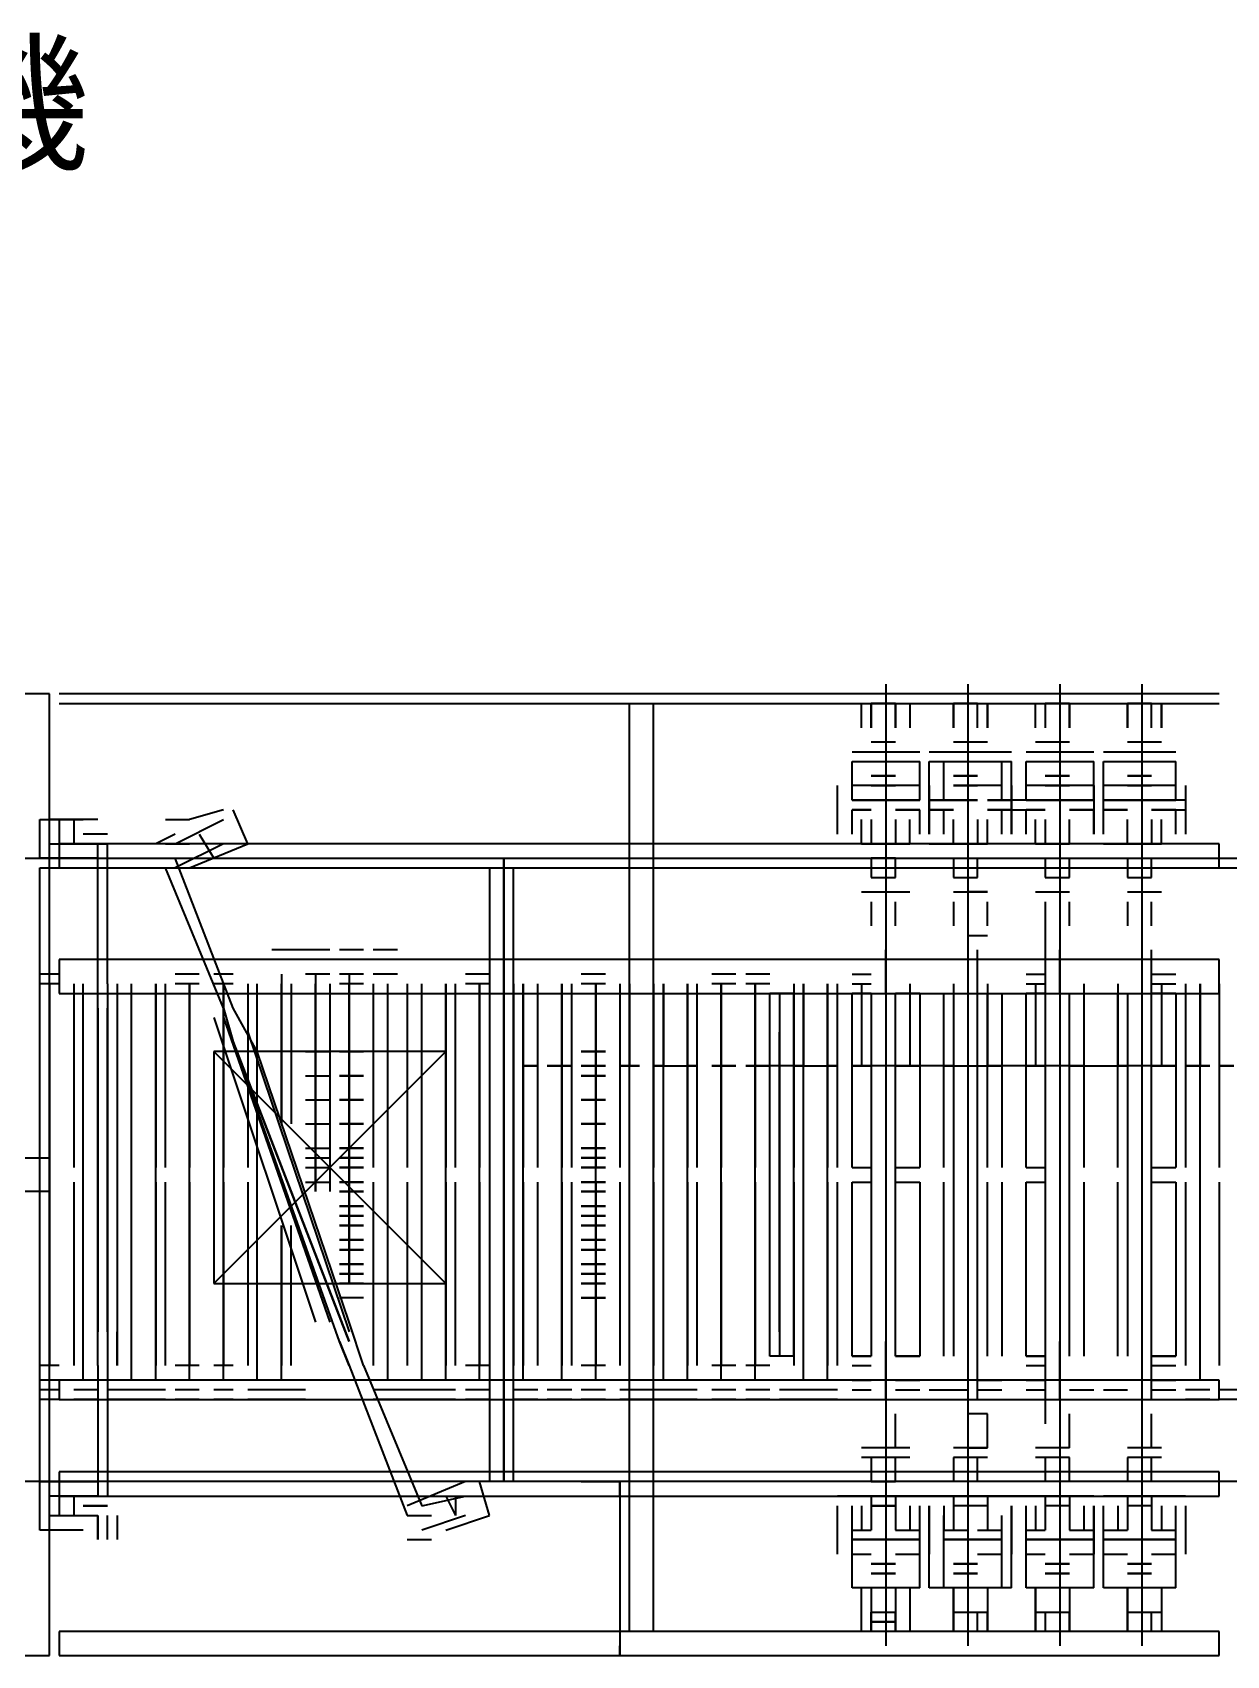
# Model space of a CAD drawing. Header units: millimetres. Extents: x 5 to 415, y 48 to 251.
# Drawn here: x 319.17 to 323.52, y 183.78 to 189.7 of the extents above; entities that cross this region are included whole.
import ezdxf

# ---------------------------------------------------------------- set-up
doc = ezdxf.new("R2010")
doc.units = ezdxf.units.MM
doc.layers.add('P', color=7, linetype='Continuous')
doc.layers.add('T', color=7, linetype='Continuous')

msp = doc.modelspace()

# ---------------------------------------------------------------- linework, layer by layer
at = {"layer": 'P'}
for points in [[(322.28, 187.325), (322.28, 183.815)], [(322.58, 187.325), (322.58, 183.815)], [(322.915, 187.325), (322.915, 183.815)], [(323.215, 187.325), (323.215, 183.815)], [(319.229, 187.29), (319.14, 187.29)], [(319.229, 185.596), (319.229, 187.29)], [(323.497, 187.29), (319.264, 187.29)], [(319.264, 187.254), (323.497, 187.254)], [(321.345, 183.868), (321.345, 187.254)], [(321.433, 183.868), (321.433, 187.254)], [(322.192, 187.166), (322.192, 187.254)], [(322.227, 187.254), (322.227, 187.166)], [(322.315, 187.254), (322.227, 187.254)], [(322.227, 187.254), (322.227, 187.166)], [(322.227, 187.166), (322.227, 187.254)], [(322.227, 187.166), (322.227, 187.254)], [(322.315, 187.166), (322.315, 187.254)], [(322.315, 187.166), (322.315, 187.254)], [(322.315, 187.166), (322.315, 187.254)], [(322.315, 187.254), (322.315, 187.166)], [(322.368, 187.254), (322.368, 187.166)], [(322.527, 187.254), (322.527, 187.166)], [(322.615, 187.254), (322.527, 187.254)], [(322.527, 187.254), (322.527, 187.166)], [(322.527, 187.166), (322.527, 187.254)], [(322.527, 187.166), (322.527, 187.254)], [(322.527, 187.166), (322.527, 187.254)], [(322.615, 187.166), (322.615, 187.254)], [(322.651, 187.166), (322.651, 187.254)], [(322.651, 187.166), (322.651, 187.254)], [(322.651, 187.254), (322.651, 187.166)], [(322.651, 187.254), (322.651, 187.166)], [(322.827, 187.166), (322.827, 187.254)], [(322.827, 187.166), (322.827, 187.254)], [(322.827, 187.166), (322.827, 187.254)], [(322.862, 187.254), (322.862, 187.166)], [(322.95, 187.254), (322.862, 187.254)], [(322.862, 187.254), (322.862, 187.166)], [(322.95, 187.166), (322.95, 187.254)], [(322.95, 187.166), (322.95, 187.254)], [(322.95, 187.166), (322.95, 187.254)], [(322.95, 187.254), (322.95, 187.166)], [(322.95, 187.254), (322.95, 187.166)], [(323.162, 187.254), (323.162, 187.166)], [(323.25, 187.254), (323.162, 187.254)], [(323.162, 187.254), (323.162, 187.166)], [(323.162, 187.166), (323.162, 187.254)], [(323.162, 187.166), (323.162, 187.254)], [(323.162, 187.166), (323.162, 187.254)], [(323.25, 187.166), (323.25, 187.254)], [(323.25, 187.166), (323.25, 187.254)], [(323.286, 187.166), (323.286, 187.254)], [(323.286, 187.254), (323.286, 187.166)], [(323.286, 187.254), (323.286, 187.166)], [(322.157, 187.078), (322.404, 187.078)], [(322.315, 187.113), (322.227, 187.113)], [(322.439, 187.078), (322.739, 187.078)], [(322.651, 187.113), (322.527, 187.113)], [(322.792, 187.078), (323.039, 187.078)], [(322.95, 187.113), (322.827, 187.113)], [(323.074, 187.078), (323.338, 187.078)], [(323.286, 187.113), (323.162, 187.113)], [(322.157, 186.902), (322.157, 187.043)], [(322.157, 186.902), (322.157, 187.043)], [(322.157, 187.043), (322.404, 187.043)], [(322.404, 186.902), (322.404, 187.043)], [(322.404, 186.902), (322.404, 187.043)], [(322.439, 186.902), (322.439, 187.043)], [(322.439, 187.043), (322.739, 187.043)], [(322.492, 186.902), (322.492, 187.043)], [(322.703, 186.902), (322.703, 187.043)], [(322.739, 186.902), (322.739, 187.043)], [(322.792, 186.902), (322.792, 187.043)], [(322.792, 186.902), (322.792, 187.043)], [(322.792, 187.043), (323.039, 187.043)], [(323.039, 186.902), (323.039, 187.043)], [(323.039, 186.902), (323.039, 187.043)], [(323.074, 186.902), (323.074, 187.043)], [(323.074, 186.902), (323.074, 187.043)], [(323.074, 187.043), (323.338, 187.043)], [(323.338, 186.902), (323.338, 187.043)], [(323.338, 186.902), (323.338, 187.043)], [(322.104, 186.778), (322.104, 186.955)], [(322.227, 186.955), (322.157, 186.955)], [(322.227, 186.99), (322.315, 186.99)], [(322.227, 186.99), (322.315, 186.99)], [(322.315, 186.99), (322.227, 186.99)], [(322.315, 186.955), (322.227, 186.955)], [(322.227, 186.955), (322.315, 186.955)], [(322.404, 186.955), (322.315, 186.955)], [(322.439, 186.778), (322.439, 186.955)], [(322.439, 186.955), (322.439, 186.778)], [(322.527, 186.99), (322.615, 186.99)], [(322.527, 186.99), (322.615, 186.99)], [(322.615, 186.99), (322.527, 186.99)], [(322.615, 186.955), (322.527, 186.955)], [(322.527, 186.955), (322.615, 186.955)], [(322.703, 186.955), (322.615, 186.955)], [(322.739, 186.778), (322.739, 186.955)], [(322.739, 186.955), (322.739, 186.778)], [(322.862, 186.955), (322.792, 186.955)], [(322.862, 186.99), (322.95, 186.99)], [(322.862, 186.99), (322.95, 186.99)], [(322.95, 186.99), (322.862, 186.99)], [(322.95, 186.955), (322.862, 186.955)], [(322.862, 186.955), (322.95, 186.955)], [(323.039, 186.955), (322.95, 186.955)], [(323.039, 186.955), (323.039, 186.778)], [(323.074, 186.778), (323.074, 186.955)], [(323.162, 186.955), (323.074, 186.955)], [(323.162, 186.99), (323.25, 186.99)], [(323.162, 186.99), (323.25, 186.99)], [(323.25, 186.99), (323.162, 186.99)], [(323.25, 186.955), (323.162, 186.955)], [(323.162, 186.955), (323.25, 186.955)], [(323.338, 186.955), (323.25, 186.955)], [(323.374, 186.955), (323.374, 186.778)], [(322.157, 186.902), (322.227, 186.902)], [(322.227, 186.902), (322.157, 186.902)], [(322.315, 186.902), (322.227, 186.902)], [(322.227, 186.902), (322.315, 186.902)], [(322.315, 186.902), (322.404, 186.902)], [(322.404, 186.902), (322.315, 186.902)], [(322.439, 186.902), (322.527, 186.902)], [(322.527, 186.902), (322.439, 186.902)], [(322.615, 186.902), (322.527, 186.902)], [(322.527, 186.902), (322.615, 186.902)], [(322.651, 186.902), (322.739, 186.902)], [(322.739, 186.902), (322.651, 186.902)], [(322.862, 186.902), (322.739, 186.902)], [(322.792, 186.902), (322.862, 186.902)], [(322.95, 186.902), (322.862, 186.902)], [(322.862, 186.902), (322.95, 186.902)], [(322.95, 186.902), (323.039, 186.902)], [(323.039, 186.902), (322.95, 186.902)], [(323.074, 186.902), (323.162, 186.902)], [(323.162, 186.902), (323.074, 186.902)], [(323.25, 186.902), (323.162, 186.902)], [(323.162, 186.902), (323.25, 186.902)], [(323.25, 186.902), (323.338, 186.902)], [(323.374, 186.902), (323.25, 186.902)], [(319.193, 186.69), (319.193, 186.831)], [(319.193, 186.831), (319.352, 186.831)], [(319.405, 186.831), (319.229, 186.831)], [(319.264, 186.831), (319.264, 186.743)], [(319.317, 186.831), (319.317, 186.743)], [(319.652, 186.831), (319.74, 186.831)], [(319.687, 186.743), (319.864, 186.831)], [(319.864, 186.866), (319.74, 186.831)], [(319.952, 186.743), (319.899, 186.866)], [(322.157, 186.778), (322.157, 186.866)], [(322.157, 186.778), (322.157, 186.866)], [(322.157, 186.866), (322.227, 186.866)], [(322.227, 186.866), (322.157, 186.866)], [(322.192, 186.743), (322.192, 186.831)], [(322.227, 186.831), (322.227, 186.743)], [(322.315, 186.866), (322.404, 186.866)], [(322.404, 186.866), (322.315, 186.866)], [(322.315, 186.831), (322.315, 186.743)], [(322.368, 186.743), (322.368, 186.831)], [(322.404, 186.778), (322.404, 186.866)], [(322.404, 186.778), (322.404, 186.866)], [(322.439, 186.778), (322.439, 186.866)], [(322.439, 186.866), (322.527, 186.866)], [(322.527, 186.866), (322.439, 186.866)], [(322.492, 186.778), (322.492, 186.866)], [(322.527, 186.743), (322.527, 186.831)], [(322.58, 186.831), (322.58, 186.743)], [(322.615, 186.831), (322.615, 186.743)], [(322.651, 186.866), (322.739, 186.866)], [(322.739, 186.866), (322.651, 186.866)], [(322.651, 186.743), (322.651, 186.831)], [(322.703, 186.778), (322.703, 186.866)], [(322.739, 186.866), (322.862, 186.866)], [(322.739, 186.778), (322.739, 186.866)], [(322.792, 186.778), (322.792, 186.866)], [(322.792, 186.778), (322.792, 186.866)], [(322.862, 186.866), (322.792, 186.866)], [(322.827, 186.743), (322.827, 186.831)], [(322.862, 186.831), (322.862, 186.743)], [(322.915, 186.831), (322.915, 186.743)], [(322.95, 186.866), (323.039, 186.866)], [(323.039, 186.866), (322.95, 186.866)], [(322.95, 186.743), (322.95, 186.831)], [(323.039, 186.778), (323.039, 186.866)], [(323.039, 186.778), (323.039, 186.866)], [(323.074, 186.778), (323.074, 186.866)], [(323.074, 186.778), (323.074, 186.866)], [(323.074, 186.866), (323.162, 186.866)], [(323.162, 186.866), (323.074, 186.866)], [(323.162, 186.743), (323.162, 186.831)], [(323.215, 186.831), (323.215, 186.743)], [(323.25, 186.866), (323.374, 186.866)], [(323.338, 186.866), (323.25, 186.866)], [(323.25, 186.831), (323.25, 186.743)], [(323.286, 186.743), (323.286, 186.831)], [(323.338, 186.778), (323.338, 186.866)], [(323.338, 186.778), (323.338, 186.866)], [(319.44, 186.778), (319.352, 186.778)], [(319.687, 186.778), (319.617, 186.743)], [(319.775, 186.778), (319.828, 186.69)], [(319.229, 186.743), (319.405, 186.743)], [(323.497, 186.743), (319.264, 186.743)], [(319.264, 186.743), (319.264, 186.655)], [(319.352, 186.743), (319.44, 186.743)], [(319.405, 186.231), (319.405, 186.743)], [(319.44, 186.231), (319.44, 186.743)], [(319.652, 186.743), (319.74, 186.743)], [(319.864, 186.743), (319.687, 186.655)], [(319.74, 186.655), (319.952, 186.743)], [(322.192, 186.743), (322.368, 186.743)], [(322.315, 186.743), (322.227, 186.743)], [(322.439, 186.743), (322.527, 186.743)], [(322.527, 186.743), (322.651, 186.743)], [(322.739, 186.743), (322.651, 186.743)], [(322.827, 186.743), (322.95, 186.743)], [(323.074, 186.743), (323.162, 186.743)], [(323.162, 186.743), (323.286, 186.743)], [(323.497, 186.655), (323.497, 186.743)], [(319.14, 186.69), (320.887, 186.69)], [(319.405, 186.69), (319.193, 186.69)], [(319.193, 184.415), (319.193, 186.655)], [(319.193, 186.655), (320.834, 186.655)], [(319.264, 186.655), (323.497, 186.655)], [(319.864, 186.143), (319.652, 186.655)], [(319.899, 186.143), (319.687, 186.69)], [(320.834, 186.655), (320.834, 184.415)], [(320.887, 184.415), (320.887, 186.69)], [(320.887, 186.69), (323.638, 186.69)], [(320.887, 186.69), (320.887, 184.415)], [(320.922, 184.415), (320.922, 186.655)], [(320.922, 186.655), (323.638, 186.655)], [(322.104, 186.69), (322.439, 186.69)], [(322.227, 186.69), (322.227, 186.619)], [(322.227, 186.69), (322.315, 186.69)], [(322.315, 186.69), (322.227, 186.69)], [(322.227, 186.69), (322.315, 186.69)], [(322.315, 186.619), (322.315, 186.69)], [(322.439, 186.69), (322.739, 186.69)], [(322.527, 186.69), (322.527, 186.619)], [(322.615, 186.619), (322.615, 186.69)], [(322.739, 186.69), (323.039, 186.69)], [(322.862, 186.69), (322.862, 186.619)], [(322.95, 186.619), (322.95, 186.69)], [(323.074, 186.69), (323.374, 186.69)], [(323.162, 186.69), (323.162, 186.619)], [(323.25, 186.619), (323.25, 186.69)], [(322.227, 186.619), (322.315, 186.619)], [(322.527, 186.619), (322.615, 186.619)], [(322.862, 186.619), (322.95, 186.619)], [(323.162, 186.619), (323.25, 186.619)], [(322.192, 186.567), (322.368, 186.567)], [(322.192, 186.567), (322.368, 186.567)], [(322.227, 186.567), (322.315, 186.567)], [(322.527, 186.567), (322.651, 186.567)], [(322.527, 186.567), (322.651, 186.567)], [(322.527, 186.567), (322.615, 186.567)], [(322.651, 186.567), (322.58, 186.567)], [(322.827, 186.567), (322.95, 186.567)], [(322.827, 186.567), (322.95, 186.567)], [(322.862, 186.567), (322.95, 186.567)], [(323.162, 186.567), (323.286, 186.567)], [(323.162, 186.567), (323.286, 186.567)], [(323.162, 186.567), (323.25, 186.567)], [(322.227, 186.531), (322.227, 186.443)], [(322.315, 186.443), (322.315, 186.531)], [(322.527, 186.531), (322.527, 186.443)], [(322.651, 186.443), (322.651, 186.531)], [(322.862, 186.531), (322.862, 186.443)], [(322.95, 186.443), (322.95, 186.531)], [(323.162, 186.531), (323.162, 186.443)], [(323.25, 186.443), (323.25, 186.531)], [(322.28, 186.443), (322.28, 186.355)], [(322.58, 186.443), (322.58, 186.355)], [(322.862, 186.443), (322.862, 186.355)], [(323.215, 186.443), (323.215, 186.355)], [(322.58, 186.408), (322.651, 186.408)], [(323.497, 186.32), (319.264, 186.32)], [(319.264, 186.32), (319.264, 186.196)], [(320.163, 186.355), (320.04, 186.355)], [(320.163, 186.32), (320.04, 186.32)], [(320.252, 186.355), (320.163, 186.355)], [(320.252, 186.32), (320.163, 186.32)], [(320.375, 186.355), (320.287, 186.355)], [(320.375, 186.32), (320.287, 186.32)], [(320.499, 186.355), (320.41, 186.355)], [(320.499, 186.32), (320.41, 186.32)], [(322.28, 186.196), (322.28, 186.355)], [(322.28, 186.355), (322.28, 186.196)], [(322.58, 186.355), (322.58, 186.196)], [(322.615, 186.196), (322.615, 186.355)], [(322.862, 186.355), (322.862, 186.196)], [(322.915, 186.196), (322.915, 186.355)], [(323.215, 186.355), (323.215, 186.196)], [(323.25, 186.196), (323.25, 186.355)], [(323.497, 186.196), (323.497, 186.32)], [(319.264, 186.267), (319.193, 186.267)], [(319.775, 186.267), (319.687, 186.267)], [(319.899, 186.267), (319.828, 186.267)], [(320.075, 186.267), (320.075, 185.72)], [(320.252, 186.267), (320.163, 186.267)], [(320.199, 186.267), (320.199, 185.473)], [(320.375, 186.267), (320.287, 186.267)], [(320.375, 186.267), (320.287, 186.267)], [(320.322, 186.267), (320.322, 185.138)], [(320.499, 186.267), (320.41, 186.267)], [(320.834, 186.267), (320.746, 186.267)], [(321.257, 186.267), (321.169, 186.267)], [(321.733, 186.267), (321.645, 186.267)], [(321.857, 186.267), (321.769, 186.267)], [(322.157, 186.267), (322.227, 186.267)], [(322.792, 186.267), (322.862, 186.267)], [(323.25, 186.267), (323.338, 186.267)], [(319.264, 186.231), (319.193, 186.231)], [(319.229, 186.231), (319.229, 185.561)], [(319.229, 185.561), (319.229, 186.231)], [(319.229, 184.785), (319.229, 186.231)], [(319.264, 186.196), (323.497, 186.196)], [(319.317, 186.231), (319.317, 185.561)], [(319.352, 185.561), (319.352, 186.231)], [(319.352, 184.785), (319.352, 186.231)], [(319.405, 186.055), (319.405, 186.231)], [(319.44, 186.231), (319.44, 186.143)], [(319.44, 186.231), (319.44, 186.143)], [(319.476, 186.231), (319.476, 185.05)], [(319.476, 186.231), (319.476, 185.05)], [(319.476, 186.231), (319.476, 185.561)], [(319.528, 185.561), (319.528, 186.231)], [(319.528, 184.785), (319.528, 186.231)], [(319.617, 186.231), (319.617, 185.561)], [(319.617, 184.785), (319.617, 186.231)], [(319.652, 185.561), (319.652, 186.231)], [(319.775, 186.231), (319.687, 186.231)], [(319.74, 186.231), (319.74, 185.561)], [(319.74, 185.561), (319.74, 186.231)], [(319.74, 184.785), (319.74, 186.231)], [(319.899, 186.231), (319.828, 186.231)], [(319.864, 186.231), (319.864, 185.561)], [(319.864, 185.561), (319.864, 186.231)], [(319.864, 184.785), (319.864, 186.231)], [(319.952, 186.231), (319.952, 185.561)], [(319.987, 185.561), (319.987, 186.231)], [(319.987, 184.785), (319.987, 186.231)], [(320.075, 185.72), (320.075, 186.231)], [(320.111, 186.231), (320.111, 185.72)], [(320.199, 185.561), (320.199, 186.231)], [(320.252, 186.231), (320.252, 185.561)], [(320.375, 186.231), (320.287, 186.231)], [(320.322, 185.561), (320.322, 186.231)], [(320.322, 186.231), (320.322, 185.561)], [(320.41, 186.231), (320.41, 185.561)], [(320.463, 185.561), (320.463, 186.231)], [(320.463, 184.785), (320.463, 186.231)], [(320.534, 186.231), (320.534, 185.561)], [(320.587, 185.561), (320.587, 186.231)], [(320.587, 184.785), (320.587, 186.231)], [(320.675, 186.231), (320.675, 185.561)], [(320.675, 184.785), (320.675, 186.231)], [(320.71, 185.561), (320.71, 186.231)], [(320.834, 186.231), (320.746, 186.231)], [(320.798, 186.231), (320.798, 185.561)], [(320.798, 185.561), (320.798, 186.231)], [(320.798, 184.785), (320.798, 186.231)], [(320.922, 186.231), (320.922, 184.838)], [(320.922, 186.231), (320.922, 184.838)], [(320.922, 186.196), (320.922, 184.873)], [(320.957, 186.231), (320.957, 185.561)], [(320.957, 184.785), (320.957, 186.231)], [(320.957, 186.231), (320.957, 185.932)], [(321.01, 185.561), (321.01, 186.231)], [(321.098, 186.231), (321.098, 185.561)], [(321.098, 184.785), (321.098, 186.231)], [(321.098, 186.231), (321.098, 185.932)], [(321.098, 186.231), (321.098, 185.932)], [(321.134, 185.561), (321.134, 186.231)], [(321.257, 186.231), (321.169, 186.231)], [(321.222, 186.231), (321.222, 185.561)], [(321.222, 185.561), (321.222, 186.231)], [(321.222, 184.785), (321.222, 186.231)], [(321.222, 186.231), (321.222, 185.932)], [(321.222, 186.231), (321.222, 185.932)], [(321.31, 186.231), (321.31, 185.561)], [(321.345, 185.561), (321.345, 186.231)], [(321.345, 184.785), (321.345, 186.231)], [(321.345, 186.231), (321.345, 185.932)], [(321.345, 186.231), (321.345, 185.932)], [(321.433, 186.231), (321.433, 185.561)], [(321.469, 185.561), (321.469, 186.231)], [(321.469, 184.785), (321.469, 186.231)], [(321.469, 186.231), (321.469, 185.932)], [(321.469, 186.231), (321.469, 185.932)], [(321.557, 186.231), (321.557, 185.561)], [(321.557, 184.785), (321.557, 186.231)], [(321.557, 186.231), (321.557, 185.932)], [(321.557, 186.231), (321.557, 185.932)], [(321.592, 185.561), (321.592, 186.231)], [(321.733, 186.231), (321.645, 186.231)], [(321.68, 186.231), (321.68, 185.561)], [(321.68, 185.561), (321.68, 186.231)], [(321.68, 184.785), (321.68, 186.231)], [(321.68, 186.231), (321.68, 185.932)], [(321.68, 186.231), (321.68, 185.932)], [(321.857, 186.231), (321.769, 186.231)], [(321.804, 186.231), (321.804, 185.561)], [(321.804, 185.561), (321.804, 186.231)], [(321.804, 184.785), (321.804, 186.231)], [(321.804, 186.231), (321.804, 185.932)], [(321.804, 186.231), (321.804, 185.932)], [(321.945, 186.196), (321.857, 186.196)], [(321.857, 184.873), (321.857, 186.196)], [(321.892, 186.196), (321.892, 184.873)], [(321.892, 186.196), (321.892, 184.873)], [(321.945, 186.231), (321.945, 185.561)], [(321.945, 184.873), (321.945, 186.196)], [(321.98, 185.561), (321.98, 186.231)], [(321.98, 184.785), (321.98, 186.231)], [(321.98, 186.231), (321.98, 185.932)], [(321.98, 186.231), (321.98, 185.932)], [(322.068, 186.231), (322.068, 185.561)], [(322.068, 184.785), (322.068, 186.231)], [(322.068, 186.231), (322.068, 185.932)], [(322.068, 186.231), (322.068, 185.932)], [(322.104, 185.561), (322.104, 186.231)], [(322.157, 186.231), (322.227, 186.231)], [(322.157, 185.561), (322.157, 186.196)], [(322.227, 186.196), (322.157, 186.196)], [(322.192, 186.231), (322.192, 185.932)], [(322.192, 186.231), (322.192, 185.932)], [(322.227, 186.196), (322.227, 185.561)], [(322.227, 186.196), (322.227, 184.926)], [(322.315, 185.561), (322.315, 186.196)], [(322.315, 186.196), (322.404, 186.196)], [(322.404, 186.196), (322.315, 186.196)], [(322.315, 184.926), (322.315, 186.196)], [(322.368, 186.231), (322.368, 185.932)], [(322.368, 186.231), (322.368, 185.932)], [(322.404, 186.196), (322.404, 185.561)], [(322.492, 185.561), (322.492, 186.196)], [(322.527, 186.231), (322.527, 185.932)], [(322.527, 186.231), (322.527, 185.932)], [(322.527, 186.196), (322.527, 185.561)], [(322.527, 186.196), (322.527, 184.926)], [(322.615, 184.926), (322.615, 186.196)], [(322.651, 186.231), (322.651, 185.932)], [(322.651, 186.231), (322.651, 185.932)], [(322.651, 185.561), (322.651, 186.196)], [(322.703, 186.196), (322.703, 185.561)], [(322.792, 186.231), (322.862, 186.231)], [(322.792, 186.231), (322.862, 186.231)], [(322.792, 185.561), (322.792, 186.196)], [(322.792, 186.196), (322.862, 186.196)], [(322.862, 186.196), (322.792, 186.196)], [(322.827, 186.231), (322.827, 185.932)], [(322.827, 186.231), (322.827, 185.932)], [(322.862, 186.196), (322.862, 185.561)], [(322.862, 186.196), (322.862, 184.926)], [(322.95, 185.561), (322.95, 186.196)], [(322.95, 184.926), (322.95, 186.196)], [(323.003, 186.231), (323.003, 185.932)], [(323.003, 186.231), (323.003, 185.932)], [(323.003, 186.196), (323.003, 185.561)], [(323.127, 186.231), (323.127, 185.932)], [(323.127, 186.231), (323.127, 185.932)], [(323.127, 185.561), (323.127, 186.196)], [(323.162, 186.196), (323.162, 185.561)], [(323.162, 186.196), (323.162, 184.926)], [(323.25, 186.231), (323.338, 186.231)], [(323.25, 185.561), (323.25, 186.196)], [(323.338, 186.196), (323.25, 186.196)], [(323.25, 184.926), (323.25, 186.196)], [(323.286, 186.231), (323.286, 185.932)], [(323.286, 186.231), (323.286, 185.932)], [(323.338, 186.196), (323.338, 185.561)], [(323.374, 186.231), (323.374, 185.561)], [(323.427, 185.561), (323.427, 186.231)], [(323.427, 184.785), (323.427, 186.231)], [(323.427, 186.231), (323.427, 185.932)], [(323.427, 186.231), (323.427, 185.932)], [(323.497, 186.231), (323.497, 185.561)], [(319.405, 186.143), (319.405, 184.961)], [(319.405, 186.143), (319.405, 186.055)], [(319.44, 186.143), (319.44, 184.961)], [(319.44, 184.961), (319.44, 186.143)], [(319.44, 184.961), (319.44, 186.143)], [(319.864, 186.143), (319.899, 186.02)], [(319.864, 186.143), (319.899, 186.02)], [(319.987, 185.984), (319.899, 186.143)], [(319.828, 186.108), (320.199, 184.997)], [(319.864, 186.108), (320.252, 184.997)], [(319.405, 185.05), (319.405, 186.055)], [(319.899, 186.02), (320.322, 184.926)], [(320.287, 184.926), (319.899, 186.02)], [(320.322, 184.926), (319.899, 186.02)], [(319.952, 186.055), (320.322, 184.961)], [(319.952, 186.055), (319.952, 185.984)], [(321.892, 184.961), (321.892, 186.055)], [(321.892, 186.055), (321.892, 184.961)], [(320.675, 185.984), (319.828, 185.984)], [(319.828, 185.984), (319.828, 185.138)], [(320.675, 185.138), (319.828, 185.984)], [(320.675, 185.984), (319.828, 185.138)], [(320.322, 184.997), (319.987, 185.984)], [(320.163, 185.984), (320.252, 185.984)], [(320.163, 185.984), (320.252, 185.984)], [(320.287, 185.984), (320.375, 185.984)], [(320.287, 185.984), (320.375, 185.984)], [(320.375, 185.984), (320.287, 185.984)], [(320.375, 185.984), (320.287, 185.984)], [(320.675, 185.138), (320.675, 185.984)], [(321.169, 185.984), (321.257, 185.984)], [(321.169, 185.984), (321.257, 185.984)], [(321.257, 185.984), (321.169, 185.984)], [(321.257, 185.984), (321.169, 185.984)], [(320.163, 185.896), (320.252, 185.896)], [(320.163, 185.896), (320.252, 185.896)], [(320.287, 185.896), (320.375, 185.896)], [(320.287, 185.896), (320.375, 185.896)], [(320.375, 185.896), (320.287, 185.896)], [(320.375, 185.896), (320.287, 185.896)], [(321.01, 185.932), (320.957, 185.932)], [(320.957, 185.932), (321.01, 185.932)], [(321.045, 185.932), (321.098, 185.932)], [(321.098, 185.932), (321.045, 185.932)], [(321.134, 185.932), (321.098, 185.932)], [(321.098, 185.932), (321.134, 185.932)], [(321.169, 185.932), (321.222, 185.932)], [(321.222, 185.932), (321.169, 185.932)], [(321.169, 185.896), (321.257, 185.896)], [(321.169, 185.896), (321.257, 185.896)], [(321.257, 185.896), (321.169, 185.896)], [(321.257, 185.896), (321.169, 185.896)], [(321.257, 185.932), (321.222, 185.932)], [(321.222, 185.932), (321.257, 185.932)], [(321.31, 185.932), (321.345, 185.932)], [(321.345, 185.932), (321.31, 185.932)], [(321.381, 185.932), (321.345, 185.932)], [(321.345, 185.932), (321.381, 185.932)], [(321.433, 185.932), (321.469, 185.932)], [(321.469, 185.932), (321.433, 185.932)], [(321.469, 185.932), (321.557, 185.932)], [(321.469, 185.932), (321.469, 185.932)], [(321.469, 185.932), (321.469, 185.932)], [(321.592, 185.932), (321.557, 185.932)], [(321.557, 185.932), (321.592, 185.932)], [(321.557, 185.932), (321.557, 185.932)], [(321.557, 185.932), (321.557, 185.932)], [(321.645, 185.932), (321.68, 185.932)], [(321.68, 185.932), (321.645, 185.932)], [(321.733, 185.932), (321.68, 185.932)], [(321.68, 185.932), (321.733, 185.932)], [(321.769, 185.932), (321.804, 185.932)], [(321.804, 185.932), (321.769, 185.932)], [(321.857, 185.932), (321.804, 185.932)], [(321.804, 185.932), (321.857, 185.932)], [(321.945, 185.932), (321.857, 185.932)], [(321.945, 185.932), (321.98, 185.932)], [(321.98, 185.932), (321.945, 185.932)], [(321.98, 185.932), (322.068, 185.932)], [(321.98, 185.932), (321.98, 185.932)], [(321.98, 185.932), (321.98, 185.932)], [(322.104, 185.932), (322.068, 185.932)], [(322.068, 185.932), (322.104, 185.932)], [(322.068, 185.932), (322.068, 185.932)], [(322.068, 185.932), (322.068, 185.932)], [(322.157, 185.932), (322.192, 185.932)], [(322.192, 185.932), (322.157, 185.932)], [(322.227, 185.932), (322.192, 185.932)], [(322.192, 185.932), (322.227, 185.932)], [(322.315, 185.932), (322.227, 185.932)], [(322.315, 185.932), (322.368, 185.932)], [(322.368, 185.932), (322.315, 185.932)], [(322.404, 185.932), (322.368, 185.932)], [(322.368, 185.932), (322.404, 185.932)], [(322.492, 185.932), (322.404, 185.932)], [(322.492, 185.932), (322.527, 185.932)], [(322.527, 185.932), (322.492, 185.932)], [(322.527, 185.932), (322.651, 185.932)], [(322.527, 185.932), (322.527, 185.932)], [(322.527, 185.932), (322.527, 185.932)], [(322.703, 185.932), (322.651, 185.932)], [(322.651, 185.932), (322.703, 185.932)], [(322.651, 185.932), (322.651, 185.932)], [(322.651, 185.932), (322.651, 185.932)], [(322.792, 185.932), (322.703, 185.932)], [(322.792, 185.932), (322.827, 185.932)], [(322.827, 185.932), (322.792, 185.932)], [(322.862, 185.932), (322.827, 185.932)], [(322.827, 185.932), (322.862, 185.932)], [(322.95, 185.932), (322.862, 185.932)], [(322.95, 185.932), (323.003, 185.932)], [(323.003, 185.932), (322.95, 185.932)], [(323.003, 185.932), (323.127, 185.932)], [(323.003, 185.932), (323.003, 185.932)], [(323.003, 185.932), (323.003, 185.932)], [(323.162, 185.932), (323.127, 185.932)], [(323.127, 185.932), (323.162, 185.932)], [(323.127, 185.932), (323.127, 185.932)], [(323.127, 185.932), (323.127, 185.932)], [(323.25, 185.932), (323.162, 185.932)], [(323.25, 185.932), (323.286, 185.932)], [(323.286, 185.932), (323.25, 185.932)], [(323.338, 185.932), (323.286, 185.932)], [(323.286, 185.932), (323.338, 185.932)], [(323.374, 185.932), (323.427, 185.932)], [(323.427, 185.932), (323.374, 185.932)], [(323.462, 185.932), (323.427, 185.932)], [(323.427, 185.932), (323.462, 185.932)], [(323.497, 185.932), (323.55, 185.932)], [(323.55, 185.932), (323.497, 185.932)], [(320.163, 185.808), (320.252, 185.808)], [(320.163, 185.808), (320.252, 185.808)], [(320.287, 185.808), (320.375, 185.808)], [(320.287, 185.808), (320.375, 185.808)], [(320.375, 185.808), (320.287, 185.808)], [(320.375, 185.808), (320.287, 185.808)], [(321.169, 185.808), (321.257, 185.808)], [(321.169, 185.808), (321.257, 185.808)], [(321.257, 185.808), (321.169, 185.808)], [(321.257, 185.808), (321.169, 185.808)], [(320.163, 185.72), (320.252, 185.72)], [(320.163, 185.72), (320.252, 185.72)], [(320.287, 185.72), (320.375, 185.72)], [(320.287, 185.72), (320.375, 185.72)], [(320.375, 185.72), (320.287, 185.72)], [(320.375, 185.72), (320.287, 185.72)], [(321.169, 185.72), (321.257, 185.72)], [(321.169, 185.72), (321.257, 185.72)], [(321.257, 185.72), (321.169, 185.72)], [(321.257, 185.72), (321.169, 185.72)], [(319.14, 185.596), (319.229, 185.596)], [(319.229, 185.473), (319.229, 185.596)], [(319.229, 185.596), (319.229, 185.473)], [(320.163, 185.632), (320.252, 185.632)], [(320.163, 185.596), (320.252, 185.596)], [(320.287, 185.632), (320.375, 185.632)], [(320.375, 185.632), (320.287, 185.632)], [(320.287, 185.596), (320.375, 185.596)], [(320.375, 185.596), (320.287, 185.596)], [(321.169, 185.632), (321.257, 185.632)], [(321.257, 185.632), (321.169, 185.632)], [(321.169, 185.596), (321.257, 185.596)], [(321.257, 185.596), (321.169, 185.596)], [(320.163, 185.561), (320.252, 185.561)], [(320.199, 185.473), (320.199, 185.561)], [(320.252, 185.561), (320.252, 185.473)], [(320.287, 185.561), (320.375, 185.561)], [(320.375, 185.561), (320.287, 185.561)], [(320.322, 185.138), (320.322, 185.561)], [(320.322, 185.561), (320.322, 185.138)], [(321.169, 185.561), (321.257, 185.561)], [(321.257, 185.561), (321.169, 185.561)], [(322.157, 185.561), (322.227, 185.561)], [(322.315, 185.561), (322.404, 185.561)], [(322.792, 185.561), (322.862, 185.561)], [(323.25, 185.561), (323.338, 185.561)], [(319.229, 185.473), (319.14, 185.473)], [(319.229, 185.508), (319.229, 184.838)], [(319.229, 184.838), (319.229, 185.508)], [(319.229, 183.78), (319.229, 185.473)], [(319.317, 185.508), (319.317, 184.838)], [(319.352, 184.838), (319.352, 185.508)], [(319.476, 185.508), (319.476, 184.838)], [(319.528, 184.838), (319.528, 185.508)], [(319.617, 185.508), (319.617, 184.838)], [(319.652, 184.838), (319.652, 185.508)], [(319.74, 185.508), (319.74, 184.838)], [(319.74, 184.838), (319.74, 185.508)], [(319.864, 185.508), (319.864, 184.838)], [(319.864, 184.838), (319.864, 185.508)], [(319.952, 185.508), (319.952, 184.838)], [(319.987, 184.838), (319.987, 185.508)], [(320.163, 185.508), (320.252, 185.508)], [(320.287, 185.508), (320.375, 185.508)], [(320.375, 185.508), (320.287, 185.508)], [(320.287, 185.473), (320.375, 185.473)], [(320.375, 185.473), (320.287, 185.473)], [(320.41, 185.508), (320.41, 184.838)], [(320.463, 184.838), (320.463, 185.508)], [(320.534, 185.508), (320.534, 184.838)], [(320.587, 184.838), (320.587, 185.508)], [(320.675, 185.508), (320.675, 184.838)], [(320.71, 184.838), (320.71, 185.508)], [(320.798, 185.508), (320.798, 184.838)], [(320.798, 184.838), (320.798, 185.508)], [(320.957, 185.508), (320.957, 184.838)], [(321.01, 184.838), (321.01, 185.508)], [(321.098, 185.508), (321.098, 184.838)], [(321.134, 184.838), (321.134, 185.508)], [(321.169, 185.508), (321.257, 185.508)], [(321.257, 185.508), (321.169, 185.508)], [(321.169, 185.473), (321.257, 185.473)], [(321.257, 185.473), (321.169, 185.473)], [(321.222, 185.508), (321.222, 184.838)], [(321.222, 184.838), (321.222, 185.508)], [(321.31, 185.508), (321.31, 184.838)], [(321.345, 184.838), (321.345, 185.508)], [(321.433, 185.508), (321.433, 184.838)], [(321.469, 184.838), (321.469, 185.508)], [(321.557, 185.508), (321.557, 184.838)], [(321.592, 184.838), (321.592, 185.508)], [(321.68, 185.508), (321.68, 184.838)], [(321.68, 184.838), (321.68, 185.508)], [(321.804, 185.508), (321.804, 184.838)], [(321.804, 184.838), (321.804, 185.508)], [(321.945, 185.508), (321.945, 184.838)], [(321.98, 184.838), (321.98, 185.508)], [(322.068, 185.508), (322.068, 184.838)], [(322.104, 184.838), (322.104, 185.508)], [(322.157, 184.873), (322.157, 185.508)], [(322.157, 185.508), (322.227, 185.508)], [(322.227, 185.508), (322.227, 184.873)], [(322.315, 184.873), (322.315, 185.508)], [(322.315, 185.508), (322.404, 185.508)], [(322.404, 185.508), (322.404, 184.873)], [(322.492, 184.873), (322.492, 185.508)], [(322.527, 185.508), (322.527, 184.873)], [(322.651, 184.873), (322.651, 185.508)], [(322.703, 185.508), (322.703, 184.873)], [(322.792, 184.873), (322.792, 185.508)], [(322.792, 185.508), (322.862, 185.508)], [(322.862, 185.508), (322.862, 184.873)], [(322.95, 184.873), (322.95, 185.508)], [(323.003, 185.508), (323.003, 184.873)], [(323.127, 184.873), (323.127, 185.508)], [(323.162, 185.508), (323.162, 184.873)], [(323.25, 184.873), (323.25, 185.508)], [(323.25, 185.508), (323.338, 185.508)], [(323.338, 185.508), (323.338, 184.873)], [(323.374, 185.508), (323.374, 184.838)], [(323.427, 184.838), (323.427, 185.508)], [(323.497, 185.508), (323.497, 184.838)], [(320.287, 185.42), (320.375, 185.42)], [(320.375, 185.42), (320.287, 185.42)], [(321.169, 185.42), (321.257, 185.42)], [(321.257, 185.42), (321.169, 185.42)], [(320.287, 185.385), (320.375, 185.385)], [(320.375, 185.385), (320.287, 185.385)], [(321.169, 185.385), (321.257, 185.385)], [(321.257, 185.385), (321.169, 185.385)], [(320.075, 185.349), (320.075, 184.838)], [(320.075, 184.785), (320.075, 185.349)], [(320.111, 184.838), (320.111, 185.349)], [(320.287, 185.349), (320.375, 185.349)], [(320.375, 185.349), (320.287, 185.349)], [(320.287, 185.297), (320.375, 185.297)], [(320.375, 185.297), (320.287, 185.297)], [(321.169, 185.349), (321.257, 185.349)], [(321.257, 185.349), (321.169, 185.349)], [(321.169, 185.297), (321.257, 185.297)], [(321.257, 185.297), (321.169, 185.297)], [(320.287, 185.261), (320.375, 185.261)], [(320.375, 185.261), (320.287, 185.261)], [(321.169, 185.261), (321.257, 185.261)], [(321.257, 185.261), (321.169, 185.261)], [(320.287, 185.208), (320.375, 185.208)], [(320.375, 185.208), (320.287, 185.208)], [(320.287, 185.173), (320.375, 185.173)], [(320.375, 185.173), (320.287, 185.173)], [(321.169, 185.208), (321.257, 185.208)], [(321.257, 185.208), (321.169, 185.208)], [(321.169, 185.173), (321.257, 185.173)], [(321.257, 185.173), (321.169, 185.173)], [(319.828, 185.138), (320.675, 185.138)], [(320.375, 185.138), (320.287, 185.138)], [(321.169, 185.138), (321.257, 185.138)], [(321.257, 185.138), (321.169, 185.138)], [(320.375, 185.085), (320.287, 185.085)], [(321.169, 185.085), (321.257, 185.085)], [(321.257, 185.085), (321.169, 185.085)], [(319.405, 185.05), (319.405, 184.961)], [(319.405, 184.838), (319.405, 185.05)], [(320.375, 184.838), (320.322, 184.997)], [(319.44, 184.961), (319.44, 184.838)], [(319.44, 184.961), (319.44, 184.838)], [(319.476, 184.838), (319.476, 184.961)], [(320.287, 184.926), (320.322, 184.838)], [(320.287, 184.926), (320.322, 184.838)], [(320.322, 184.838), (320.287, 184.926)], [(322.28, 184.926), (322.28, 184.714)], [(322.28, 184.714), (322.28, 184.926)], [(322.58, 184.926), (322.58, 184.714)], [(322.615, 184.714), (322.615, 184.926)], [(322.862, 184.926), (322.862, 184.714)], [(322.915, 184.714), (322.915, 184.926)], [(323.215, 184.926), (323.215, 184.714)], [(323.25, 184.714), (323.25, 184.926)], [(319.264, 184.838), (319.193, 184.838)], [(319.264, 184.838), (319.193, 184.838)], [(319.405, 184.838), (319.405, 184.362)], [(319.44, 184.838), (319.44, 184.362)], [(319.775, 184.838), (319.687, 184.838)], [(319.775, 184.838), (319.687, 184.838)], [(319.899, 184.838), (319.828, 184.838)], [(319.899, 184.838), (319.828, 184.838)], [(320.322, 184.838), (320.534, 184.291)], [(320.375, 184.838), (320.587, 184.326)], [(320.834, 184.838), (320.746, 184.838)], [(320.834, 184.838), (320.746, 184.838)], [(321.257, 184.838), (321.169, 184.838)], [(321.257, 184.838), (321.169, 184.838)], [(321.733, 184.838), (321.645, 184.838)], [(321.733, 184.838), (321.645, 184.838)], [(321.857, 184.838), (321.769, 184.838)], [(321.857, 184.838), (321.769, 184.838)], [(321.945, 184.873), (321.857, 184.873)], [(322.227, 184.873), (322.157, 184.873)], [(322.157, 184.873), (322.227, 184.873)], [(322.157, 184.838), (322.227, 184.838)], [(322.157, 184.838), (322.227, 184.838)], [(322.404, 184.873), (322.315, 184.873)], [(322.315, 184.873), (322.404, 184.873)], [(322.862, 184.873), (322.792, 184.873)], [(322.862, 184.873), (322.792, 184.873)], [(322.792, 184.873), (322.862, 184.873)], [(322.792, 184.838), (322.862, 184.838)], [(322.792, 184.838), (322.862, 184.838)], [(323.338, 184.873), (323.25, 184.873)], [(323.25, 184.873), (323.338, 184.873)], [(323.25, 184.838), (323.338, 184.838)], [(323.25, 184.838), (323.338, 184.838)], [(319.264, 184.785), (319.193, 184.785)], [(323.497, 184.785), (319.264, 184.785)], [(319.264, 184.785), (319.264, 184.714)], [(319.405, 184.785), (319.317, 184.785)], [(319.775, 184.785), (319.687, 184.785)], [(319.899, 184.785), (319.828, 184.785)], [(320.04, 184.785), (319.952, 184.785)], [(320.499, 184.785), (320.41, 184.785)], [(320.71, 184.785), (320.622, 184.785)], [(320.834, 184.785), (320.746, 184.785)], [(321.01, 184.785), (320.922, 184.785)], [(321.134, 184.785), (321.045, 184.785)], [(321.257, 184.785), (321.169, 184.785)], [(321.381, 184.785), (321.31, 184.785)], [(321.733, 184.785), (321.645, 184.785)], [(321.857, 184.785), (321.769, 184.785)], [(322.157, 184.785), (322.227, 184.785)], [(322.315, 184.785), (322.404, 184.785)], [(322.615, 184.785), (322.703, 184.785)], [(322.792, 184.785), (322.862, 184.785)], [(323.25, 184.785), (323.338, 184.785)], [(323.462, 184.785), (323.374, 184.785)], [(323.497, 184.714), (323.497, 184.785)], [(319.264, 184.75), (319.193, 184.75)], [(319.264, 184.714), (319.193, 184.714)], [(319.264, 184.714), (323.497, 184.714)], [(319.405, 184.75), (319.317, 184.75)], [(319.405, 184.714), (319.317, 184.714)], [(319.564, 184.75), (319.44, 184.75)], [(319.564, 184.714), (319.44, 184.714)], [(319.652, 184.75), (319.564, 184.75)], [(319.652, 184.714), (319.564, 184.714)], [(319.775, 184.75), (319.687, 184.75)], [(319.775, 184.714), (319.687, 184.714)], [(319.899, 184.75), (319.828, 184.75)], [(319.899, 184.714), (319.828, 184.714)], [(320.04, 184.75), (319.952, 184.75)], [(320.04, 184.714), (319.952, 184.714)], [(320.163, 184.75), (320.04, 184.75)], [(320.163, 184.714), (320.04, 184.714)], [(320.499, 184.75), (320.41, 184.75)], [(320.499, 184.714), (320.41, 184.714)], [(320.622, 184.75), (320.499, 184.75)], [(320.622, 184.714), (320.499, 184.714)], [(320.71, 184.75), (320.622, 184.75)], [(320.71, 184.714), (320.622, 184.714)], [(320.834, 184.75), (320.746, 184.75)], [(320.834, 184.714), (320.746, 184.714)], [(321.01, 184.75), (320.922, 184.75)], [(321.01, 184.714), (320.922, 184.714)], [(321.134, 184.75), (321.045, 184.75)], [(321.134, 184.714), (321.045, 184.714)], [(321.257, 184.75), (321.169, 184.75)], [(321.257, 184.714), (321.169, 184.714)], [(321.381, 184.75), (321.31, 184.75)], [(321.381, 184.714), (321.31, 184.714)], [(321.522, 184.75), (321.381, 184.75)], [(321.522, 184.714), (321.381, 184.714)], [(321.592, 184.75), (321.522, 184.75)], [(321.592, 184.714), (321.522, 184.714)], [(321.733, 184.75), (321.645, 184.75)], [(321.733, 184.714), (321.645, 184.714)], [(321.857, 184.75), (321.769, 184.75)], [(321.857, 184.714), (321.769, 184.714)], [(322.016, 184.75), (321.892, 184.75)], [(322.016, 184.714), (321.892, 184.714)], [(322.104, 184.75), (322.016, 184.75)], [(322.104, 184.714), (322.016, 184.714)], [(322.157, 184.75), (322.227, 184.75)], [(322.157, 184.714), (322.227, 184.714)], [(322.28, 184.714), (322.28, 184.626)], [(322.315, 184.75), (322.404, 184.75)], [(322.315, 184.714), (322.404, 184.714)], [(322.439, 184.75), (322.58, 184.75)], [(322.439, 184.714), (322.58, 184.714)], [(322.58, 184.714), (322.58, 184.626)], [(322.615, 184.75), (322.703, 184.75)], [(322.615, 184.714), (322.703, 184.714)], [(322.792, 184.75), (322.862, 184.75)], [(322.792, 184.714), (322.862, 184.714)], [(322.862, 184.714), (322.862, 184.626)], [(322.95, 184.75), (323.039, 184.75)], [(322.95, 184.714), (323.039, 184.714)], [(323.074, 184.75), (323.162, 184.75)], [(323.074, 184.714), (323.162, 184.714)], [(323.215, 184.714), (323.215, 184.626)], [(323.25, 184.75), (323.338, 184.75)], [(323.25, 184.714), (323.338, 184.714)], [(323.462, 184.75), (323.374, 184.75)], [(323.462, 184.714), (323.374, 184.714)], [(323.585, 184.75), (323.497, 184.75)], [(323.585, 184.714), (323.497, 184.714)], [(322.315, 184.538), (322.315, 184.662)], [(322.651, 184.662), (322.58, 184.662)], [(322.651, 184.538), (322.651, 184.662)], [(322.95, 184.538), (322.95, 184.662)], [(323.25, 184.538), (323.25, 184.662)], [(322.368, 184.538), (322.192, 184.538)], [(322.651, 184.538), (322.527, 184.538)], [(322.58, 184.538), (322.651, 184.538)], [(322.95, 184.538), (322.827, 184.538)], [(323.286, 184.538), (323.162, 184.538)], [(322.368, 184.503), (322.192, 184.503)], [(322.227, 184.503), (322.227, 184.415)], [(322.315, 184.503), (322.227, 184.503)], [(322.315, 184.503), (322.227, 184.503)], [(322.315, 184.415), (322.315, 184.503)], [(322.527, 184.503), (322.527, 184.415)], [(322.651, 184.503), (322.527, 184.503)], [(322.615, 184.503), (322.527, 184.503)], [(322.615, 184.503), (322.527, 184.503)], [(322.615, 184.415), (322.615, 184.503)], [(322.95, 184.503), (322.827, 184.503)], [(322.862, 184.503), (322.862, 184.415)], [(322.95, 184.503), (322.862, 184.503)], [(322.95, 184.503), (322.862, 184.503)], [(322.95, 184.415), (322.95, 184.503)], [(323.162, 184.503), (323.162, 184.415)], [(323.286, 184.503), (323.162, 184.503)], [(323.25, 184.503), (323.162, 184.503)], [(323.25, 184.503), (323.162, 184.503)], [(323.25, 184.415), (323.25, 184.503)], [(320.887, 184.415), (319.14, 184.415)], [(319.193, 184.238), (319.193, 184.415)], [(319.193, 184.415), (319.405, 184.415)], [(320.834, 184.415), (319.193, 184.415)], [(323.497, 184.45), (319.264, 184.45)], [(319.264, 184.45), (319.264, 184.362)], [(320.746, 184.415), (320.534, 184.326)], [(320.834, 184.291), (320.798, 184.415)], [(323.638, 184.415), (320.887, 184.415)], [(323.638, 184.415), (320.922, 184.415)], [(321.169, 184.415), (321.31, 184.415)], [(321.31, 184.362), (321.31, 184.415)], [(321.31, 184.415), (321.31, 184.362)], [(322.315, 184.415), (322.227, 184.415)], [(322.227, 184.415), (322.315, 184.415)], [(322.315, 184.415), (322.227, 184.415)], [(323.497, 184.362), (323.497, 184.45)], [(319.405, 184.362), (319.229, 184.362)], [(319.264, 184.362), (319.264, 184.291)], [(319.264, 184.362), (323.497, 184.362)], [(319.317, 184.362), (319.317, 184.291)], [(320.587, 184.326), (320.746, 184.362)], [(320.675, 184.362), (320.71, 184.291)], [(320.71, 184.362), (320.71, 184.291)], [(321.31, 184.362), (321.31, 183.815)], [(322.439, 184.362), (322.104, 184.362)], [(322.157, 184.362), (322.227, 184.362)], [(322.227, 184.362), (322.227, 184.238)], [(322.315, 184.362), (322.315, 184.238)], [(322.404, 184.362), (322.315, 184.362)], [(322.739, 184.362), (322.439, 184.362)], [(322.527, 184.362), (322.527, 184.238)], [(322.651, 184.362), (322.651, 184.238)], [(323.039, 184.362), (322.739, 184.362)], [(322.792, 184.362), (322.862, 184.362)], [(322.862, 184.362), (322.862, 184.238)], [(322.95, 184.362), (322.95, 184.238)], [(323.374, 184.362), (323.074, 184.362)], [(323.162, 184.362), (323.162, 184.238)], [(323.25, 184.362), (323.25, 184.238)], [(323.338, 184.362), (323.25, 184.362)], [(319.229, 184.291), (319.405, 184.291)], [(319.352, 184.326), (319.44, 184.326)], [(319.44, 184.326), (319.352, 184.326)], [(319.405, 184.203), (319.405, 184.291)], [(319.405, 184.291), (319.405, 184.203)], [(319.44, 184.203), (319.44, 184.291)], [(319.476, 184.291), (319.476, 184.203)], [(320.534, 184.291), (320.622, 184.291)], [(320.746, 184.291), (320.587, 184.238)], [(320.675, 184.238), (320.834, 184.291)], [(322.104, 184.15), (322.104, 184.326)], [(322.157, 184.027), (322.157, 184.326)], [(322.157, 184.027), (322.157, 184.291)], [(322.192, 184.326), (322.192, 184.238)], [(322.227, 184.326), (322.315, 184.326)], [(322.315, 184.326), (322.227, 184.326)], [(322.368, 184.326), (322.368, 184.238)], [(322.404, 184.027), (322.404, 184.326)], [(322.404, 184.027), (322.404, 184.291)], [(322.439, 184.027), (322.439, 184.326)], [(322.439, 184.15), (322.439, 184.326)], [(322.439, 184.326), (322.439, 184.15)], [(322.492, 184.326), (322.492, 184.238)], [(322.492, 184.027), (322.492, 184.291)], [(322.651, 184.326), (322.527, 184.326)], [(322.651, 184.326), (322.651, 184.238)], [(322.703, 184.027), (322.703, 184.291)], [(322.739, 184.15), (322.739, 184.326)], [(322.739, 184.027), (322.739, 184.326)], [(322.739, 184.326), (322.739, 184.15)], [(322.792, 184.027), (322.792, 184.326)], [(322.792, 184.027), (322.792, 184.291)], [(322.827, 184.326), (322.827, 184.238)], [(322.95, 184.326), (322.862, 184.326)], [(323.003, 184.326), (323.003, 184.238)], [(323.039, 184.027), (323.039, 184.326)], [(323.039, 184.326), (323.039, 184.15)], [(323.039, 184.027), (323.039, 184.291)], [(323.074, 184.027), (323.074, 184.326)], [(323.074, 184.15), (323.074, 184.326)], [(323.074, 184.027), (323.074, 184.291)], [(323.127, 184.326), (323.127, 184.238)], [(323.25, 184.326), (323.162, 184.326)], [(323.286, 184.326), (323.286, 184.238)], [(323.338, 184.027), (323.338, 184.326)], [(323.338, 184.027), (323.338, 184.291)], [(323.374, 184.326), (323.374, 184.15)], [(319.352, 184.238), (319.193, 184.238)], [(322.157, 184.238), (322.227, 184.238)], [(322.315, 184.238), (322.404, 184.238)], [(322.492, 184.238), (322.58, 184.238)], [(322.615, 184.238), (322.703, 184.238)], [(322.792, 184.238), (322.862, 184.238)], [(322.95, 184.238), (323.039, 184.238)], [(323.074, 184.238), (323.162, 184.238)], [(323.25, 184.238), (323.338, 184.238)], [(320.534, 184.203), (320.622, 184.203)], [(322.227, 184.203), (322.157, 184.203)], [(322.227, 184.203), (322.157, 184.203)], [(322.157, 184.203), (322.227, 184.203)], [(322.227, 184.203), (322.315, 184.203)], [(322.315, 184.203), (322.227, 184.203)], [(322.404, 184.203), (322.315, 184.203)], [(322.404, 184.203), (322.315, 184.203)], [(322.315, 184.203), (322.404, 184.203)], [(322.58, 184.203), (322.492, 184.203)], [(322.58, 184.203), (322.492, 184.203)], [(322.492, 184.203), (322.58, 184.203)], [(322.527, 184.203), (322.615, 184.203)], [(322.615, 184.203), (322.527, 184.203)], [(322.703, 184.203), (322.615, 184.203)], [(322.703, 184.203), (322.615, 184.203)], [(322.615, 184.203), (322.703, 184.203)], [(322.862, 184.203), (322.792, 184.203)], [(322.862, 184.203), (322.792, 184.203)], [(322.792, 184.203), (322.862, 184.203)], [(322.862, 184.203), (322.95, 184.203)], [(322.95, 184.203), (322.862, 184.203)], [(323.039, 184.203), (322.915, 184.203)], [(322.915, 184.203), (323.039, 184.203)], [(323.039, 184.203), (322.95, 184.203)], [(323.215, 184.203), (323.074, 184.203)], [(323.162, 184.203), (323.074, 184.203)], [(323.074, 184.203), (323.215, 184.203)], [(323.162, 184.203), (323.25, 184.203)], [(323.25, 184.203), (323.162, 184.203)], [(323.338, 184.203), (323.25, 184.203)], [(323.338, 184.203), (323.25, 184.203)], [(323.25, 184.203), (323.338, 184.203)], [(322.157, 184.15), (322.227, 184.15)], [(322.227, 184.115), (322.315, 184.115)], [(322.315, 184.115), (322.227, 184.115)], [(322.315, 184.115), (322.227, 184.115)], [(322.315, 184.15), (322.404, 184.15)], [(322.527, 184.115), (322.615, 184.115)], [(322.615, 184.115), (322.527, 184.115)], [(322.615, 184.115), (322.527, 184.115)], [(322.615, 184.15), (322.703, 184.15)], [(322.792, 184.15), (322.862, 184.15)], [(322.862, 184.115), (322.95, 184.115)], [(322.95, 184.115), (322.862, 184.115)], [(322.95, 184.115), (322.862, 184.115)], [(322.95, 184.15), (323.039, 184.15)], [(323.074, 184.15), (323.162, 184.15)], [(323.162, 184.115), (323.25, 184.115)], [(323.25, 184.115), (323.162, 184.115)], [(323.25, 184.115), (323.162, 184.115)], [(323.25, 184.15), (323.338, 184.15)], [(322.315, 184.079), (322.227, 184.079)], [(322.227, 184.079), (322.315, 184.079)], [(322.615, 184.079), (322.527, 184.079)], [(322.527, 184.079), (322.615, 184.079)], [(322.95, 184.079), (322.862, 184.079)], [(322.862, 184.079), (322.95, 184.079)], [(323.25, 184.079), (323.162, 184.079)], [(323.162, 184.079), (323.25, 184.079)], [(322.404, 184.027), (322.157, 184.027)], [(322.404, 184.027), (322.157, 184.027)], [(322.192, 183.938), (322.192, 184.027)], [(322.227, 184.027), (322.227, 183.938)], [(322.315, 184.027), (322.227, 184.027)], [(322.315, 184.027), (322.315, 183.938)], [(322.368, 184.027), (322.368, 183.938)], [(322.739, 184.027), (322.439, 184.027)], [(322.739, 184.027), (322.439, 184.027)], [(322.527, 184.027), (322.527, 183.938)], [(322.651, 184.027), (322.527, 184.027)], [(322.527, 183.938), (322.527, 184.027)], [(322.651, 184.027), (322.651, 183.938)], [(322.651, 184.027), (322.651, 183.938)], [(323.039, 184.027), (322.792, 184.027)], [(323.039, 184.027), (322.792, 184.027)], [(322.827, 184.027), (322.827, 183.938)], [(322.95, 184.027), (322.827, 184.027)], [(322.827, 183.938), (322.827, 184.027)], [(322.95, 184.027), (322.95, 183.938)], [(322.95, 184.027), (322.95, 183.938)], [(323.338, 184.027), (323.074, 184.027)], [(323.338, 184.027), (323.074, 184.027)], [(323.162, 184.027), (323.162, 183.938)], [(323.286, 184.027), (323.162, 184.027)], [(323.162, 183.938), (323.162, 184.027)], [(323.286, 184.027), (323.286, 183.938)], [(323.286, 184.027), (323.286, 183.938)], [(322.192, 183.868), (322.192, 183.938)], [(322.227, 183.938), (322.315, 183.938)], [(322.227, 183.938), (322.227, 183.868)], [(322.227, 183.938), (322.227, 183.868)], [(322.227, 183.938), (322.227, 183.868)], [(322.227, 183.868), (322.227, 183.938)], [(322.315, 183.868), (322.315, 183.938)], [(322.315, 183.868), (322.315, 183.938)], [(322.315, 183.938), (322.315, 183.868)], [(322.315, 183.938), (322.315, 183.868)], [(322.368, 183.938), (322.368, 183.868)], [(322.527, 183.938), (322.651, 183.938)], [(322.527, 183.938), (322.527, 183.868)], [(322.527, 183.938), (322.527, 183.868)], [(322.527, 183.938), (322.527, 183.868)], [(322.527, 183.868), (322.527, 183.938)], [(322.527, 183.868), (322.527, 183.938)], [(322.615, 183.868), (322.615, 183.938)], [(322.651, 183.868), (322.651, 183.938)], [(322.651, 183.938), (322.651, 183.868)], [(322.651, 183.938), (322.651, 183.868)], [(322.651, 183.938), (322.651, 183.868)], [(322.827, 183.938), (322.95, 183.938)], [(322.827, 183.938), (322.827, 183.868)], [(322.827, 183.868), (322.827, 183.938)], [(322.827, 183.868), (322.827, 183.938)], [(322.862, 183.938), (322.862, 183.868)], [(322.862, 183.938), (322.862, 183.868)], [(322.95, 183.868), (322.95, 183.938)], [(322.95, 183.868), (322.95, 183.938)], [(322.95, 183.938), (322.95, 183.868)], [(322.95, 183.938), (322.95, 183.868)], [(322.95, 183.938), (322.95, 183.868)], [(323.162, 183.938), (323.286, 183.938)], [(323.162, 183.938), (323.162, 183.868)], [(323.162, 183.938), (323.162, 183.868)], [(323.162, 183.938), (323.162, 183.868)], [(323.162, 183.868), (323.162, 183.938)], [(323.162, 183.868), (323.162, 183.938)], [(323.25, 183.868), (323.25, 183.938)], [(323.25, 183.868), (323.25, 183.938)], [(323.286, 183.938), (323.286, 183.868)], [(323.286, 183.938), (323.286, 183.868)], [(323.286, 183.938), (323.286, 183.868)], [(322.315, 183.903), (322.227, 183.903)], [(322.227, 183.903), (322.315, 183.903)], [(323.497, 183.868), (319.264, 183.868)], [(319.264, 183.868), (319.264, 183.78)], [(321.31, 183.815), (321.31, 183.78)], [(321.31, 183.78), (321.31, 183.815)], [(322.315, 183.868), (322.227, 183.868)], [(323.497, 183.78), (323.497, 183.868)], [(319.14, 183.78), (319.229, 183.78)], [(319.264, 183.78), (323.497, 183.78)], [(321.169, 183.78), (321.31, 183.78)]]:
    msp.add_lwpolyline(points, dxfattribs=at)

# ---------------------------------------------------------------- texts
at = {"layer": 'T', "insert": (316.1, 189.2), "char_height": 0.4, "attachment_point": 7}
msp.add_mtext('{\\fArial|b0|i0|c0|p18;パネル洗浄機}', dxfattribs=at)

doc.saveas('drawing.dxf')
